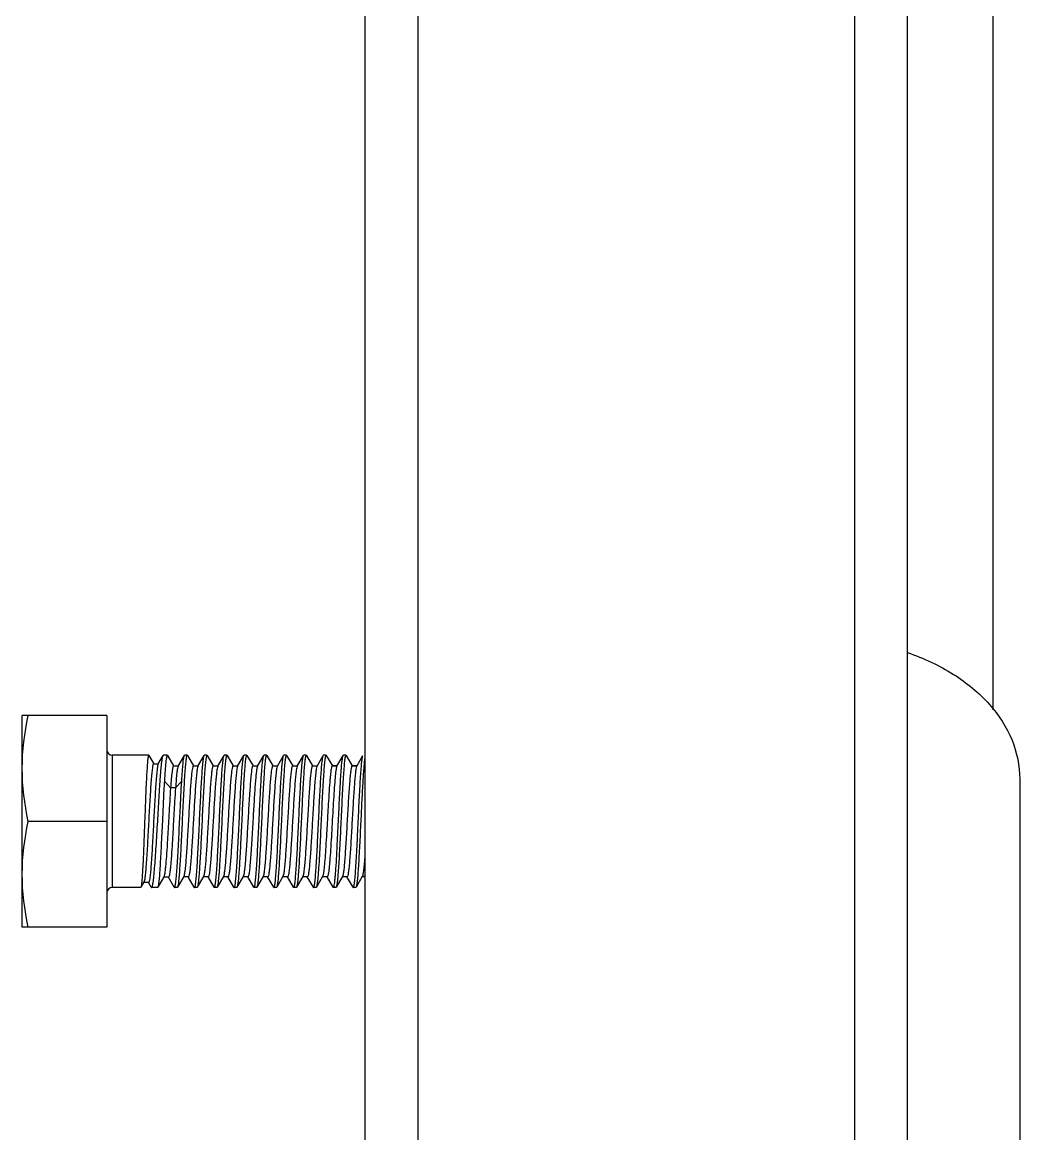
# Model space of a CAD drawing. Extents: x 27938 to 1507990, y 110129 to 923079.
# Drawn here: x 669424 to 670041, y 366413 to 367100 of the extents above; entities that cross this region are included whole.
import ezdxf

# ---------------------------------------------------------------- set-up
doc = ezdxf.new("R2010")
doc.units = 0
doc.header["$LTSCALE"] = 1000
doc.header["$MEASUREMENT"] = 0

msp = doc.modelspace()

# ---------------------------------------------------------------- linework, layer by layer
for p, q in [((670024.47, 366675.45), (670024.47, 368938.58)), ((669636.04, 368785.73), (669636.04, 366070.82)), ((669668.75, 368785.73), (669668.75, 366070.82)), ((669938.61, 368785.73), (669938.61, 366070.82)), ((669971.32, 368785.73), (669971.32, 366070.82)), ((669424.24, 366541.01), (669424.24, 366671.85)), ((669476.58, 366671.85), (669424.24, 366671.85)), ((669476.58, 366671.85), (669476.58, 366541.01)), ((669479.85, 366647.32), (669479.85, 366565.54)), ((669502.42, 366647.32), (669479.85, 366647.32)), ((669502.53, 366647.22), (669502.42, 366647.32)), ((669502.53, 366647.22), (669505.53, 366642.06)), ((669505.44, 366642.06), (669508.41, 366642.06)), ((669508.32, 366641.9), (669511.35, 366647.13)), ((669511.35, 366647.13), (669511.57, 366647.32)), ((669513.89, 366647.32), (669511.57, 366647.32)), ((669514.05, 366647.18), (669513.89, 366647.32)), ((669514.05, 366647.18), (669517.83, 366640.69)), ((669517.73, 366640.69), (669520.7, 366640.69)), ((669520.61, 366640.53), (669524.46, 366647.18)), ((669526.16, 366647.32), (669524.62, 366647.32)), ((669526.32, 366647.18), (669526.16, 366647.32)), ((669526.32, 366647.18), (669530.09, 366640.69)), ((669530, 366640.69), (669532.97, 366640.69)), ((669532.87, 366640.53), (669536.73, 366647.18)), ((669536.73, 366647.18), (669536.89, 366647.32)), ((669538.42, 366647.32), (669536.89, 366647.32)), ((669538.58, 366647.18), (669538.42, 366647.32)), ((669538.58, 366647.18), (669542.36, 366640.69)), ((669542.26, 366640.69), (669545.23, 366640.69)), ((669545.14, 366640.53), (669548.99, 366647.18)), ((669548.99, 366647.18), (669549.15, 366647.32)), ((669550.69, 366647.32), (669549.15, 366647.32)), ((669550.85, 366647.18), (669550.69, 366647.32)), ((669550.85, 366647.18), (669554.63, 366640.69)), ((669554.53, 366640.69), (669557.5, 366640.69)), ((669557.4, 366640.53), (669561.26, 366647.18)), ((669561.26, 366647.18), (669561.42, 366647.32)), ((669562.96, 366647.32), (669561.42, 366647.32)), ((669563.12, 366647.18), (669562.96, 366647.32)), ((669563.12, 366647.18), (669566.89, 366640.69)), ((669566.8, 366640.69), (669569.77, 366640.69)), ((669569.67, 366640.53), (669573.53, 366647.18)), ((669575.22, 366647.32), (669573.69, 366647.32)), ((669575.38, 366647.18), (669575.22, 366647.32)), ((669575.38, 366647.18), (669579.16, 366640.69)), ((669579.06, 366640.69), (669582.03, 366640.69)), ((669581.94, 366640.53), (669585.79, 366647.18)), ((669585.79, 366647.18), (669585.95, 366647.32)), ((669587.49, 366647.32), (669585.95, 366647.32)), ((669587.65, 366647.18), (669587.49, 366647.32)), ((669587.65, 366647.18), (669591.42, 366640.69)), ((669591.33, 366640.69), (669594.3, 366640.69)), ((669594.2, 366640.53), (669598.06, 366647.18)), ((669598.06, 366647.18), (669598.22, 366647.32)), ((669599.76, 366647.32), (669598.22, 366647.32)), ((669599.92, 366647.18), (669599.76, 366647.32)), ((669599.92, 366647.18), (669603.69, 366640.69)), ((669603.59, 366640.69), (669606.57, 366640.69)), ((669606.47, 366640.53), (669610.32, 366647.18)), ((669610.32, 366647.18), (669610.49, 366647.32)), ((669612.02, 366647.32), (669610.49, 366647.32)), ((669612.18, 366647.18), (669612.02, 366647.32)), ((669612.18, 366647.18), (669615.96, 366640.69)), ((669615.86, 366640.69), (669618.83, 366640.69)), ((669618.84, 366640.71), (669615.95, 366640.71)), ((669618.74, 366640.53), (669622.59, 366647.18)), ((669622.59, 366647.18), (669622.75, 366647.32)), ((669624.29, 366647.32), (669622.75, 366647.32)), ((669624.45, 366647.18), (669624.29, 366647.32)), ((669624.45, 366647.18), (669628.22, 366640.69)), ((669628.13, 366640.69), (669631.1, 366640.69)), ((669631.11, 366640.71), (669628.22, 366640.71)), ((669631, 366640.53), (669634.86, 366647.18)), ((669532.87, 366640.53), (669532.8, 366640.37)), ((669545.14, 366640.53), (669545.06, 366640.37)), ((669557.4, 366640.53), (669557.32, 366640.36)), ((669581.94, 366640.53), (669581.85, 366640.34)), ((669594.2, 366640.53), (669594.11, 366640.33)), ((669606.47, 366640.53), (669606.37, 366640.32)), ((669631, 366640.53), (669630.9, 366640.3)), ((669515.93, 366627.17), (669512.09, 366631.18)), ((669519, 366627.17), (669515.93, 366627.17)), ((669522.82, 366631.18), (669519, 366627.17)), ((670040.83, 366632.63), (670040.83, 365743.72)), ((669476.58, 366606.43), (669427.93, 366606.43)), ((669560, 366608.65), (669559.89, 366606.43)), ((669570.62, 366606.43), (669570.73, 366608.65)), ((669511.78, 366572.1), (669508.03, 366565.67)), ((669514.65, 366571.94), (669511.68, 366571.94)), ((669518.17, 366565.7), (669514.56, 366571.94)), ((669524.06, 366572.33), (669520.19, 366565.68)), ((669526.93, 366572.17), (669523.96, 366572.17)), ((669530.59, 366565.68), (669526.83, 366572.17)), ((669536.32, 366572.33), (669532.45, 366565.68)), ((669539.2, 366572.17), (669536.23, 366572.17)), ((669542.86, 366565.68), (669539.1, 366572.17)), ((669548.59, 366572.33), (669544.72, 366565.68)), ((669551.46, 366572.17), (669548.49, 366572.17)), ((669555.13, 366565.68), (669551.37, 366572.17)), ((669560.85, 366572.33), (669556.98, 366565.68)), ((669563.73, 366572.17), (669560.76, 366572.17)), ((669567.39, 366565.68), (669563.63, 366572.17)), ((669573.12, 366572.33), (669569.25, 366565.68)), ((669576, 366572.17), (669573.02, 366572.17)), ((669579.66, 366565.68), (669575.9, 366572.17)), ((669585.39, 366572.33), (669581.52, 366565.68)), ((669588.26, 366572.17), (669585.29, 366572.17)), ((669591.93, 366565.68), (669588.17, 366572.17)), ((669597.65, 366572.33), (669593.78, 366565.68)), ((669600.53, 366572.17), (669597.56, 366572.17)), ((669604.19, 366565.68), (669600.43, 366572.17)), ((669609.92, 366572.33), (669606.05, 366565.68)), ((669612.79, 366572.17), (669609.82, 366572.17)), ((669616.46, 366565.68), (669612.7, 366572.17)), ((669622.19, 366572.33), (669618.32, 366565.68)), ((669625.06, 366572.17), (669622.09, 366572.17)), ((669628.72, 366565.68), (669624.96, 366572.17)), ((669634.45, 366572.33), (669630.58, 366565.68)), ((669636.04, 366572.17), (669634.36, 366572.17)), ((669497.53, 366565.54), (669479.85, 366565.54)), ((669497.62, 366565.62), (669497.53, 366565.54)), ((669499.46, 366568.79), (669497.62, 366565.62)), ((669502.35, 366568.64), (669499.37, 366568.64)), ((669503.93, 366565.76), (669502.29, 366568.6)), ((669503.93, 366565.76), (669504.19, 366565.54)), ((669507.89, 366565.54), (669504.19, 366565.54)), ((669508.03, 366565.67), (669507.89, 366565.54)), ((669518.17, 366565.7), (669518.36, 366565.54)), ((669520.02, 366565.54), (669518.36, 366565.54)), ((669520.19, 366565.68), (669520.03, 366565.54)), ((669530.59, 366565.68), (669530.76, 366565.54)), ((669532.29, 366565.54), (669530.75, 366565.54)), ((669532.45, 366565.68), (669532.29, 366565.54)), ((669542.86, 366565.68), (669543.02, 366565.54)), ((669544.56, 366565.54), (669543.02, 366565.54)), ((669544.72, 366565.68), (669544.56, 366565.54)), ((669555.13, 366565.68), (669555.29, 366565.54)), ((669556.82, 366565.54), (669555.29, 366565.54)), ((669556.98, 366565.68), (669556.82, 366565.54)), ((669567.39, 366565.68), (669567.55, 366565.54)), ((669569.09, 366565.54), (669567.55, 366565.54)), ((669569.25, 366565.68), (669569.09, 366565.54)), ((669579.66, 366565.68), (669579.82, 366565.54)), ((669581.36, 366565.54), (669579.82, 366565.54)), ((669581.52, 366565.68), (669581.36, 366565.54)), ((669591.93, 366565.68), (669592.09, 366565.54)), ((669593.62, 366565.54), (669592.09, 366565.54)), ((669593.78, 366565.68), (669593.62, 366565.54)), ((669604.19, 366565.68), (669604.35, 366565.54)), ((669605.89, 366565.54), (669604.35, 366565.54)), ((669606.05, 366565.68), (669605.89, 366565.54)), ((669616.46, 366565.68), (669616.62, 366565.54)), ((669618.16, 366565.54), (669616.62, 366565.54)), ((669618.32, 366565.68), (669618.16, 366565.54)), ((669628.72, 366565.68), (669628.89, 366565.54)), ((669630.42, 366565.54), (669628.89, 366565.54)), ((669630.58, 366565.68), (669630.42, 366565.54)), ((669476.58, 366541.01), (669424.24, 366541.01))]:
    msp.add_line(p, q)
for centre, start, end in [((669479.85, 366650.59), 180, 270), ((669479.85, 366562.27), 90, 180)]:
    msp.add_arc(centre, 3.27, start, end)
for points, knots in [([(669971.4, 366710.77), (669981.35, 366707.38), (669999.82, 366698.86), (670022.47, 366680.4), (670037.3, 366657.83), (670040.83, 366640.79), (670040.83, 366632.63)], [0, 0, 0, 0, 0.283922, 0.54373, 0.779554, 1, 1, 1, 1]), ([(669505.44, 366642.06), (669505.35, 366642.06), (669505.17, 366641.79), (669505.02, 366641.29), (669504.83, 366640.42), (669504.56, 366638.67), (669504.24, 366635.71), (669503.88, 366631.36), (669503.51, 366626.05), (669503.14, 366620), (669502.77, 366613.43), (669502.28, 366604.32), (669501.81, 366595.33), (669501.31, 366586.8), (669500.95, 366581.26), (669500.59, 366576.59), (669500.27, 366572.93), (669499.89, 366570.47), (669499.68, 366569.16), (669499.46, 366568.79)], [0, 0, 0, 0, 0.003488, 0.010904, 0.022688, 0.038824, 0.083607, 0.143647, 0.216697, 0.300025, 0.390537, 0.484902, 0.671459, 0.756962, 0.833182, 0.897479, 0.947675, 0.982144, 1, 1, 1, 1]), ([(669502.42, 366647.32), (669502.33, 366647.32), (669502.19, 366646.97), (669502.06, 366646.44), (669501.9, 366645.43), (669501.68, 366643.41), (669501.41, 366639.99), (669501.11, 366634.98), (669500.8, 366628.86), (669500.5, 366621.88), (669500.2, 366614.31), (669500, 366609.09), (669499.9, 366606.43)], [0, 0, 0, 0, 0.006203, 0.021073, 0.045141, 0.078305, 0.170688, 0.294821, 0.44599, 0.618417, 0.805472, 1, 1, 1, 1]), ([(669508.32, 366641.9), (669508.09, 366641.5), (669507.86, 366640.13), (669507.47, 366637.55), (669507.14, 366633.74), (669506.76, 366628.91), (669506.4, 366623.22), (669505.89, 366614.56), (669505.42, 366605.51), (669504.93, 366596.42), (669504.57, 366589.94), (669504.2, 366584.03), (669503.85, 366578.89), (669503.49, 366574.68), (669503.16, 366571.61), (669502.84, 366569.71), (669502.61, 366568.89), (669502.43, 366568.64), (669502.35, 366568.64)], [0, 0, 0, 0, 0.018844, 0.055045, 0.107437, 0.174076, 0.252464, 0.339678, 0.527511, 0.621285, 0.710453, 0.791854, 0.862644, 0.920393, 0.963178, 0.989688, 0.996707, 1, 1, 1, 1]), ([(669507.96, 366606.43), (669508.24, 366611.35), (669508.65, 366618.51), (669509.22, 366627.68), (669509.64, 366633.63), (669510.05, 366638.65), (669510.43, 366642.6), (669510.85, 366645.28), (669511.11, 366646.71), (669511.35, 366647.13)], [0, 0, 0, 0, 0.361155, 0.526427, 0.673911, 0.798642, 0.896457, 0.964179, 1, 1, 1, 1]), ([(669513.89, 366647.32), (669513.77, 366647.32), (669513.57, 366646.84), (669513.4, 366646.11), (669513.18, 366644.73), (669512.97, 366642.91), (669512.75, 366640.58), (669512.43, 366636.63), (669512.23, 366633.44), (669512.09, 366631.18)], [0, 0, 0, 0, 0.021546, 0.072917, 0.155846, 0.269667, 0.412995, 0.584026, 1, 1, 1, 1]), ([(669517.73, 366640.69), (669517.62, 366640.69), (669517.41, 366640.32), (669517.25, 366639.68), (669517.02, 366638.53), (669516.7, 366636.23), (669516.32, 366632.38), (669516.07, 366629.07), (669515.93, 366627.17)], [0, 0, 0, 0, 0.023235, 0.075178, 0.15823, 0.271917, 0.585415, 1, 1, 1, 1]), ([(669522.82, 366631.18), (669522.95, 366633.26), (669523.18, 366636.96), (669523.58, 366641.76), (669523.9, 366644.84), (669524.21, 366646.46), (669524.36, 366647), (669524.46, 366647.18)], [0, 0, 0, 0, 0.387446, 0.690986, 0.897716, 0.962073, 1, 1, 1, 1]), ([(669526.16, 366647.32), (669526.07, 366647.32), (669525.89, 366646.99), (669525.74, 366646.43), (669525.55, 366645.43), (669525.28, 366643.41), (669524.95, 366639.99), (669524.59, 366634.97), (669524.22, 366628.85), (669523.84, 366621.88), (669523.47, 366614.31), (669523.22, 366609.09), (669523.09, 366606.43)], [0, 0, 0, 0, 0.006697, 0.021779, 0.045964, 0.079194, 0.171609, 0.295674, 0.446694, 0.618911, 0.805729, 1, 1, 1, 1]), ([(669530, 366640.69), (669529.92, 366640.69), (669529.74, 366640.46), (669529.5, 366639.67), (669529.17, 366637.86), (669528.83, 366634.93), (669528.47, 366630.95), (669528.12, 366626.09), (669527.75, 366620.53), (669527.39, 366614.45), (669526.9, 366605.98), (669526.43, 366597.58), (669525.93, 366589.56), (669525.57, 366584.31), (669525.21, 366579.87), (669524.87, 366576.36), (669524.5, 366573.98), (669524.27, 366572.71), (669524.06, 366572.33)], [0, 0, 0, 0, 0.003515, 0.010772, 0.037949, 0.081609, 0.140308, 0.211978, 0.294061, 0.383612, 0.477415, 0.664253, 0.750571, 0.827952, 0.893624, 0.945254, 0.981055, 1, 1, 1, 1]), ([(669524.46, 366647.18), (669524.48, 366647.22), (669524.52, 366647.28), (669524.59, 366647.32), (669524.62, 366647.32)], [0, 0, 0, 0, 0.600476, 1, 1, 1, 1]), ([(669533.82, 366606.43), (669534.06, 366611.39), (669534.4, 366618.61), (669534.89, 366627.84), (669535.24, 366633.81), (669535.6, 366638.83), (669535.92, 366642.76), (669536.3, 366645.39), (669536.5, 366646.78), (669536.73, 366647.18)], [0, 0, 0, 0, 0.363963, 0.530225, 0.678242, 0.802937, 0.90006, 0.966368, 1, 1, 1, 1]), ([(669538.42, 366647.32), (669538.33, 366647.32), (669538.15, 366646.99), (669538.01, 366646.43), (669537.82, 366645.43), (669537.55, 366643.41), (669537.22, 366639.99), (669536.85, 366634.98), (669536.48, 366628.86), (669536.11, 366621.88), (669535.73, 366614.31), (669535.48, 366609.09), (669535.36, 366606.43)], [0, 0, 0, 0, 0.006689, 0.021764, 0.045941, 0.079165, 0.171569, 0.295632, 0.446659, 0.618889, 0.805716, 1, 1, 1, 1]), ([(669542.26, 366640.69), (669542.18, 366640.69), (669542, 366640.46), (669541.76, 366639.67), (669541.44, 366637.86), (669541.1, 366634.93), (669540.74, 366630.95), (669540.38, 366626.09), (669540.02, 366620.53), (669539.66, 366614.45), (669539.17, 366605.98), (669538.7, 366597.58), (669538.2, 366589.56), (669537.84, 366584.31), (669537.47, 366579.87), (669537.14, 366576.36), (669536.77, 366573.98), (669536.54, 366572.71), (669536.32, 366572.33)], [0, 0, 0, 0, 0.003515, 0.010772, 0.037949, 0.081609, 0.140308, 0.211978, 0.294061, 0.383612, 0.477415, 0.664253, 0.750571, 0.827952, 0.893624, 0.945254, 0.981055, 1, 1, 1, 1]), ([(669546.09, 366606.43), (669546.32, 366611.39), (669546.67, 366618.61), (669547.16, 366627.84), (669547.51, 366633.81), (669547.87, 366638.83), (669548.19, 366642.76), (669548.56, 366645.39), (669548.76, 366646.78), (669548.99, 366647.18)], [0, 0, 0, 0, 0.363959, 0.530225, 0.678245, 0.80294, 0.900061, 0.966367, 1, 1, 1, 1]), ([(669550.69, 366647.32), (669550.6, 366647.32), (669550.42, 366646.99), (669550.28, 366646.43), (669550.08, 366645.43), (669549.81, 366643.41), (669549.49, 366639.99), (669549.12, 366634.98), (669548.75, 366628.86), (669548.38, 366621.88), (669548, 366614.31), (669547.75, 366609.09), (669547.62, 366606.43)], [0, 0, 0, 0, 0.00668, 0.021743, 0.045911, 0.079128, 0.171521, 0.29558, 0.446613, 0.618858, 0.805701, 1, 1, 1, 1]), ([(669554.53, 366640.69), (669554.45, 366640.69), (669554.27, 366640.46), (669554.03, 366639.67), (669553.7, 366637.86), (669553.37, 366634.93), (669553.01, 366630.95), (669552.65, 366626.09), (669552.29, 366620.53), (669551.92, 366614.45), (669551.44, 366605.98), (669550.96, 366597.58), (669550.46, 366589.56), (669550.1, 366584.31), (669549.74, 366579.87), (669549.41, 366576.36), (669549.03, 366573.98), (669548.81, 366572.71), (669548.59, 366572.33)], [0, 0, 0, 0, 0.003515, 0.010772, 0.037949, 0.081609, 0.140308, 0.211978, 0.294061, 0.383612, 0.477416, 0.664253, 0.750571, 0.827952, 0.893624, 0.945254, 0.981055, 1, 1, 1, 1]), ([(669558.35, 366606.43), (669558.59, 366611.39), (669558.93, 366618.61), (669559.42, 366627.84), (669559.77, 366633.81), (669560.13, 366638.83), (669560.45, 366642.76), (669560.83, 366645.39), (669561.03, 366646.78), (669561.26, 366647.18)], [0, 0, 0, 0, 0.363957, 0.530226, 0.678247, 0.80294, 0.900059, 0.966367, 1, 1, 1, 1]), ([(669562.96, 366647.32), (669562.87, 366647.32), (669562.69, 366647.02), (669562.56, 366646.49), (669562.37, 366645.56), (669562.11, 366643.67), (669561.79, 366640.48), (669561.44, 366635.77), (669561.08, 366630.01), (669560.72, 366623.4), (669560.36, 366616.19), (669560.12, 366611.21), (669560, 366608.65)], [0, 0, 0, 0, 0.006689, 0.021571, 0.045424, 0.078208, 0.169526, 0.292465, 0.442701, 0.6149, 0.802905, 1, 1, 1, 1]), ([(669566.8, 366640.69), (669566.72, 366640.69), (669566.54, 366640.46), (669566.3, 366639.67), (669565.97, 366637.88), (669565.64, 366634.97), (669565.28, 366631.01), (669564.92, 366626.19), (669564.42, 366618.52), (669564.07, 366612.47), (669563.84, 366608.29)], [0, 0, 0, 0, 0.007368, 0.022553, 0.07941, 0.170757, 0.293599, 0.443643, 0.615565, 1, 1, 1, 1]), ([(669570.73, 366608.65), (669570.95, 366613.38), (669571.28, 366620.25), (669571.76, 366629.01), (669572.09, 366634.63), (669572.44, 366639.35), (669572.75, 366643.03), (669573.11, 366645.5), (669573.31, 366646.8), (669573.53, 366647.18)], [0, 0, 0, 0, 0.367266, 0.533405, 0.680662, 0.804347, 0.900563, 0.966339, 1, 1, 1, 1]), ([(669575.22, 366647.32), (669575.13, 366647.32), (669574.95, 366646.99), (669574.81, 366646.43), (669574.61, 366645.43), (669574.35, 366643.41), (669574.02, 366639.99), (669573.65, 366634.98), (669573.28, 366628.86), (669572.91, 366621.88), (669572.53, 366614.31), (669572.28, 366609.09), (669572.16, 366606.43)], [0, 0, 0, 0, 0.006689, 0.021763, 0.04594, 0.079164, 0.171568, 0.295631, 0.446657, 0.618886, 0.805714, 1, 1, 1, 1]), ([(669579.06, 366640.69), (669578.98, 366640.69), (669578.8, 366640.46), (669578.56, 366639.67), (669578.23, 366637.86), (669577.9, 366634.93), (669577.54, 366630.95), (669577.18, 366626.09), (669576.82, 366620.53), (669576.45, 366614.45), (669575.97, 366605.98), (669575.5, 366597.58), (669575, 366589.56), (669574.64, 366584.31), (669574.27, 366579.87), (669573.94, 366576.36), (669573.57, 366573.98), (669573.34, 366572.71), (669573.12, 366572.33)], [0, 0, 0, 0, 0.003516, 0.010772, 0.037949, 0.081609, 0.140308, 0.211978, 0.294061, 0.383612, 0.477416, 0.664254, 0.750571, 0.827952, 0.893624, 0.945254, 0.981055, 1, 1, 1, 1]), ([(669573.53, 366647.18), (669573.55, 366647.22), (669573.59, 366647.28), (669573.66, 366647.32), (669573.69, 366647.32)], [0, 0, 0, 0, 0.600612, 1, 1, 1, 1]), ([(669582.89, 366606.43), (669583.12, 366611.39), (669583.47, 366618.61), (669583.96, 366627.84), (669584.31, 366633.81), (669584.67, 366638.83), (669584.98, 366642.76), (669585.36, 366645.39), (669585.56, 366646.78), (669585.79, 366647.18)], [0, 0, 0, 0, 0.363961, 0.530225, 0.678245, 0.802939, 0.90006, 0.966367, 1, 1, 1, 1]), ([(669587.49, 366647.32), (669587.4, 366647.32), (669587.22, 366646.99), (669587.08, 366646.43), (669586.88, 366645.43), (669586.61, 366643.41), (669586.29, 366639.99), (669585.92, 366634.98), (669585.55, 366628.86), (669585.17, 366621.88), (669584.8, 366614.31), (669584.55, 366609.09), (669584.42, 366606.43)], [0, 0, 0, 0, 0.006676, 0.021733, 0.045899, 0.079113, 0.171508, 0.295569, 0.446596, 0.61884, 0.805693, 1, 1, 1, 1]), ([(669591.33, 366640.69), (669591.25, 366640.69), (669591.07, 366640.46), (669590.83, 366639.67), (669590.5, 366637.86), (669590.17, 366634.93), (669589.81, 366630.95), (669589.45, 366626.09), (669589.08, 366620.53), (669588.72, 366614.45), (669588.23, 366605.98), (669587.76, 366597.58), (669587.26, 366589.56), (669586.9, 366584.31), (669586.54, 366579.87), (669586.2, 366576.36), (669585.83, 366573.98), (669585.61, 366572.71), (669585.39, 366572.33)], [0, 0, 0, 0, 0.003516, 0.010771, 0.037949, 0.081609, 0.140308, 0.211978, 0.294061, 0.383613, 0.477416, 0.664254, 0.750571, 0.827952, 0.893624, 0.945254, 0.981055, 1, 1, 1, 1]), ([(669595.15, 366606.43), (669595.39, 366611.39), (669595.73, 366618.61), (669596.22, 366627.84), (669596.57, 366633.81), (669596.93, 366638.83), (669597.25, 366642.76), (669597.63, 366645.39), (669597.83, 366646.78), (669598.06, 366647.18)], [0, 0, 0, 0, 0.363962, 0.530226, 0.678239, 0.802933, 0.900057, 0.966368, 1, 1, 1, 1]), ([(669599.76, 366647.32), (669599.66, 366647.32), (669599.48, 366646.99), (669599.34, 366646.43), (669599.15, 366645.43), (669598.88, 366643.41), (669598.55, 366639.99), (669598.19, 366634.97), (669597.81, 366628.85), (669597.44, 366621.88), (669597.07, 366614.31), (669596.82, 366609.09), (669596.69, 366606.43)], [0, 0, 0, 0, 0.006697, 0.021779, 0.045964, 0.079195, 0.171609, 0.295674, 0.446694, 0.618911, 0.805729, 1, 1, 1, 1]), ([(669603.59, 366640.69), (669603.51, 366640.69), (669603.34, 366640.46), (669603.09, 366639.67), (669602.77, 366637.86), (669602.43, 366634.93), (669602.07, 366630.95), (669601.71, 366626.09), (669601.35, 366620.53), (669600.99, 366614.45), (669600.5, 366605.98), (669600.03, 366597.58), (669599.53, 366589.56), (669599.17, 366584.31), (669598.8, 366579.87), (669598.47, 366576.36), (669598.1, 366573.98), (669597.87, 366572.71), (669597.65, 366572.33)], [0, 0, 0, 0, 0.003516, 0.010771, 0.037949, 0.081609, 0.140308, 0.211978, 0.294061, 0.383613, 0.477416, 0.664254, 0.750571, 0.827952, 0.893624, 0.945254, 0.981055, 1, 1, 1, 1]), ([(669607.42, 366606.43), (669607.66, 366611.39), (669608, 366618.61), (669608.49, 366627.84), (669608.84, 366633.81), (669609.2, 366638.83), (669609.52, 366642.76), (669609.9, 366645.39), (669610.09, 366646.78), (669610.32, 366647.18)], [0, 0, 0, 0, 0.363963, 0.530225, 0.678242, 0.802937, 0.90006, 0.966368, 1, 1, 1, 1]), ([(669612.02, 366647.32), (669611.93, 366647.32), (669611.75, 366646.99), (669611.61, 366646.43), (669611.41, 366645.43), (669611.14, 366643.41), (669610.82, 366639.99), (669610.45, 366634.98), (669610.08, 366628.86), (669609.71, 366621.88), (669609.33, 366614.31), (669609.08, 366609.09), (669608.96, 366606.43)], [0, 0, 0, 0, 0.006686, 0.021758, 0.045933, 0.079154, 0.171555, 0.295617, 0.446646, 0.618881, 0.805711, 1, 1, 1, 1]), ([(669615.86, 366640.69), (669615.73, 366640.69), (669615.5, 366640.18), (669615.3, 366639.36), (669615.04, 366637.85), (669614.8, 366635.87), (669614.55, 366633.34), (669614.19, 366629.1), (669613.76, 366622.91), (669613.27, 366614.73), (669612.77, 366605.98), (669612.27, 366597.26), (669611.92, 366591.53), (669611.74, 366588.77)], [0, 0, 0, 0, 0.007549, 0.025288, 0.053782, 0.092698, 0.14142, 0.199125, 0.337396, 0.498012, 0.669894, 0.841157, 1, 1, 1, 1]), ([(669619.69, 366606.43), (669619.92, 366611.39), (669620.26, 366618.61), (669620.76, 366627.84), (669621.11, 366633.81), (669621.47, 366638.83), (669621.78, 366642.76), (669622.16, 366645.39), (669622.36, 366646.78), (669622.59, 366647.18)], [0, 0, 0, 0, 0.363958, 0.530225, 0.678245, 0.80294, 0.90006, 0.966367, 1, 1, 1, 1]), ([(669624.29, 366647.32), (669624.2, 366647.32), (669624.02, 366646.99), (669623.87, 366646.43), (669623.68, 366645.43), (669623.41, 366643.41), (669623.08, 366639.99), (669622.72, 366634.98), (669622.35, 366628.86), (669621.97, 366621.88), (669621.6, 366614.31), (669621.35, 366609.09), (669621.22, 366606.43)], [0, 0, 0, 0, 0.006677, 0.021736, 0.045902, 0.079117, 0.171507, 0.295565, 0.446598, 0.618848, 0.805696, 1, 1, 1, 1]), ([(669628.13, 366640.69), (669628.05, 366640.69), (669627.87, 366640.46), (669627.63, 366639.67), (669627.3, 366637.86), (669626.97, 366634.93), (669626.61, 366630.95), (669626.25, 366626.09), (669625.88, 366620.53), (669625.52, 366614.45), (669625.03, 366605.98), (669624.56, 366597.58), (669624.06, 366589.56), (669623.7, 366584.31), (669623.34, 366579.87), (669623, 366576.36), (669622.63, 366573.98), (669622.4, 366572.71), (669622.19, 366572.33)], [0, 0, 0, 0, 0.003516, 0.010771, 0.037949, 0.081609, 0.140308, 0.211978, 0.294061, 0.383613, 0.477416, 0.664254, 0.750571, 0.827952, 0.893624, 0.945254, 0.981055, 1, 1, 1, 1]), ([(669631.95, 366606.43), (669632.19, 366611.39), (669632.53, 366618.61), (669633.02, 366627.84), (669633.37, 366633.81), (669633.73, 366638.83), (669634.05, 366642.76), (669634.43, 366645.39), (669634.63, 366646.78), (669634.86, 366647.18)], [0, 0, 0, 0, 0.363957, 0.530228, 0.678248, 0.80294, 0.900058, 0.966367, 1, 1, 1, 1]), ([(669636.04, 366645.91), (669635.71, 366644.1), (669635.29, 366639.21), (669634.68, 366630.43), (669634.1, 366619.1), (669633.7, 366610.81), (669633.49, 366606.43)], [0, 0, 0, 0, 0.140058, 0.370691, 0.667791, 1, 1, 1, 1]), ([(669520.61, 366640.53), (669520.36, 366640.11), (669520.13, 366638.66), (669519.72, 366635.94), (669519.36, 366631.94), (669519.12, 366628.88), (669519, 366627.17)], [0, 0, 0, 0, 0.108395, 0.316903, 0.618184, 1, 1, 1, 1]), ([(669532.8, 366640.37), (669532.6, 366639.91), (669532.36, 366638.53), (669532, 366635.95), (669531.66, 366632.32), (669531.15, 366625.82), (669530.56, 366616.31), (669529.99, 366606.2), (669529.51, 366597.85), (669529.15, 366591.88), (669528.79, 366586.43), (669528.43, 366581.68), (669528.08, 366577.79), (669527.75, 366574.93), (669527.43, 366573.17), (669527.19, 366572.4), (669527.01, 366572.17), (669526.93, 366572.17)], [0, 0, 0, 0, 0.022098, 0.060554, 0.114206, 0.18123, 0.34569, 0.53115, 0.623722, 0.711849, 0.792446, 0.862698, 0.92016, 0.962863, 0.989437, 0.99654, 1, 1, 1, 1]), ([(669545.06, 366640.37), (669544.87, 366639.9), (669544.62, 366638.51), (669544.26, 366635.93), (669543.92, 366632.29), (669543.41, 366625.79), (669542.82, 366616.27), (669542.25, 366606.17), (669541.77, 366597.82), (669541.41, 366591.86), (669541.05, 366586.41), (669540.7, 366581.67), (669540.34, 366577.78), (669540.01, 366574.93), (669539.69, 366573.17), (669539.45, 366572.4), (669539.28, 366572.17), (669539.2, 366572.17)], [0, 0, 0, 0, 0.022237, 0.060809, 0.11455, 0.181633, 0.346125, 0.531524, 0.624042, 0.712107, 0.792639, 0.862829, 0.920237, 0.962898, 0.989446, 0.996542, 1, 1, 1, 1]), ([(669557.32, 366640.36), (669557.13, 366639.88), (669556.88, 366638.49), (669556.53, 366635.9), (669556.19, 366632.26), (669555.68, 366625.76), (669555.09, 366616.24), (669554.51, 366606.14), (669554.04, 366597.8), (669553.68, 366591.84), (669553.32, 366586.4), (669552.96, 366581.66), (669552.61, 366577.78), (669552.28, 366574.93), (669551.96, 366573.17), (669551.72, 366572.4), (669551.54, 366572.17), (669551.46, 366572.17)], [0, 0, 0, 0, 0.022376, 0.061065, 0.114893, 0.182035, 0.346559, 0.531898, 0.624361, 0.712364, 0.792832, 0.86296, 0.920314, 0.962934, 0.989455, 0.996544, 1, 1, 1, 1]), ([(669569.67, 366640.53), (669569.47, 366640.19), (669569.25, 366639.06), (669568.91, 366636.93), (669568.6, 366633.83), (669568.26, 366629.88), (669567.92, 366625.19), (669567.45, 366617.91), (669567.13, 366612.21), (669566.9, 366608.29)], [0, 0, 0, 0, 0.036414, 0.10397, 0.201071, 0.324823, 0.471425, 0.636308, 1, 1, 1, 1]), ([(669581.85, 366640.34), (669581.66, 366639.86), (669581.41, 366638.46), (669581.05, 366635.85), (669580.71, 366632.2), (669580.2, 366625.69), (669579.61, 366616.17), (669579.04, 366606.08), (669578.56, 366597.74), (669578.21, 366591.8), (669577.85, 366586.37), (669577.5, 366581.64), (669577.14, 366577.76), (669576.81, 366574.92), (669576.49, 366573.17), (669576.25, 366572.4), (669576.07, 366572.17), (669576, 366572.17)], [0, 0, 0, 0, 0.022654, 0.061574, 0.115578, 0.182837, 0.347426, 0.532643, 0.624999, 0.712877, 0.793216, 0.863221, 0.920468, 0.963004, 0.989473, 0.996549, 1, 1, 1, 1]), ([(669594.11, 366640.33), (669593.92, 366639.85), (669593.67, 366638.44), (669593.32, 366635.82), (669592.98, 366632.17), (669592.47, 366625.65), (669591.88, 366616.14), (669591.31, 366606.05), (669590.83, 366597.72), (669590.47, 366591.78), (669590.11, 366586.35), (669589.76, 366581.63), (669589.41, 366577.76), (669589.08, 366574.92), (669588.76, 366573.16), (669588.52, 366572.4), (669588.34, 366572.17), (669588.26, 366572.17)], [0, 0, 0, 0, 0.022792, 0.061828, 0.11592, 0.183237, 0.347858, 0.533014, 0.625317, 0.713133, 0.793408, 0.863351, 0.920544, 0.963039, 0.989482, 0.996551, 1, 1, 1, 1]), ([(669606.37, 366640.32), (669606.18, 366639.83), (669605.93, 366638.42), (669605.58, 366635.8), (669605.24, 366632.14), (669604.73, 366625.62), (669604.14, 366616.11), (669603.57, 366606.02), (669603.09, 366597.69), (669602.74, 366591.76), (669602.38, 366586.34), (669602.03, 366581.62), (669601.67, 366577.75), (669601.34, 366574.91), (669601.02, 366573.16), (669600.78, 366572.4), (669600.61, 366572.17), (669600.53, 366572.17)], [0, 0, 0, 0, 0.022931, 0.062083, 0.116262, 0.183637, 0.34829, 0.533386, 0.625634, 0.713389, 0.793599, 0.863481, 0.920621, 0.963074, 0.989491, 0.996553, 1, 1, 1, 1]), ([(669618.74, 366640.53), (669618.61, 366640.32), (669618.44, 366639.67), (669618.07, 366637.73), (669617.68, 366634.08), (669617.21, 366628.48), (669616.74, 366621.49), (669616.27, 366613.55), (669615.64, 366602.53), (669615.17, 366594.22), (669614.8, 366588.77)], [0, 0, 0, 0, 0.014139, 0.038106, 0.114569, 0.22512, 0.362916, 0.519336, 0.684562, 1, 1, 1, 1]), ([(669630.9, 366640.3), (669630.71, 366639.81), (669630.46, 366638.39), (669630.11, 366635.75), (669629.77, 366632.08), (669629.26, 366625.55), (669628.67, 366616.04), (669628.1, 366605.96), (669627.62, 366597.64), (669627.27, 366591.72), (669626.91, 366586.31), (669626.56, 366581.6), (669626.2, 366577.74), (669625.87, 366574.91), (669625.55, 366573.16), (669625.32, 366572.4), (669625.14, 366572.17), (669625.06, 366572.17)], [0, 0, 0, 0, 0.023208, 0.06259, 0.116944, 0.184435, 0.349152, 0.534126, 0.626268, 0.713899, 0.79398, 0.86374, 0.920773, 0.963144, 0.989509, 0.996558, 1, 1, 1, 1]), ([(669512.09, 366631.18), (669511.98, 366629.32), (669511.52, 366621.07), (669511.14, 366612.82), (669510.84, 366606.43)], [0, 0, 0, 0, 0.22604, 1, 1, 1, 1]), ([(669515.93, 366627.17), (669515.53, 366621.6), (669515.04, 366612.97), (669514.38, 366601.43), (669513.88, 366592.88), (669513.38, 366585.27), (669512.95, 366579.78), (669512.58, 366576.25), (669512.34, 366574.35), (669512.09, 366573.03), (669511.91, 366572.33), (669511.78, 366572.1)], [0, 0, 0, 0, 0.303539, 0.468638, 0.62733, 0.768529, 0.882427, 0.926602, 0.961222, 0.985757, 1, 1, 1, 1]), ([(669519, 366627.17), (669518.8, 366624.4), (669518.43, 366618.54), (669517.9, 366609.51), (669517.38, 366600.23), (669516.86, 366591.43), (669516.41, 366584.69), (669516.03, 366580.05), (669515.76, 366577.27), (669515.51, 366575.08), (669515.24, 366573.41), (669515.03, 366572.52), (669514.79, 366571.94), (669514.65, 366571.94)], [0, 0, 0, 0, 0.15003, 0.317321, 0.489066, 0.652114, 0.794019, 0.853588, 0.904016, 0.944371, 0.97394, 0.992316, 1, 1, 1, 1]), ([(669521.54, 366606.43), (669521.65, 366608.64), (669522.05, 366616.89), (669522.46, 366625.14), (669522.82, 366631.18)], [0, 0, 0, 0, 0.2673, 1, 1, 1, 1]), ([(669499.9, 366606.43), (669499.7, 366601.41), (669499.43, 366594.1), (669499.04, 366584.76), (669498.77, 366578.75), (669498.48, 366573.73), (669498.26, 366569.83), (669497.93, 366567.3), (669497.83, 366565.97), (669497.62, 366565.62)], [0, 0, 0, 0, 0.36864, 0.53657, 0.68548, 0.810114, 0.906077, 0.97003, 1, 1, 1, 1]), ([(669504.19, 366565.54), (669504.29, 366565.54), (669504.52, 366565.85), (669504.84, 366566.85), (669505.26, 366569.15), (669505.68, 366572.86), (669506.14, 366577.89), (669506.59, 366584), (669507.05, 366590.98), (669507.5, 366598.56), (669507.8, 366603.77), (669507.96, 366606.43)], [0, 0, 0, 0, 0.007547, 0.022985, 0.080637, 0.173055, 0.296975, 0.447746, 0.61965, 0.806111, 1, 1, 1, 1]), ([(669510.84, 366606.43), (669510.6, 366601.46), (669510.27, 366594.22), (669509.79, 366584.96), (669509.45, 366578.98), (669509.1, 366573.95), (669508.8, 366570.03), (669508.44, 366567.43), (669508.26, 366566.05), (669508.03, 366565.67)], [0, 0, 0, 0, 0.365079, 0.53175, 0.679987, 0.804667, 0.901508, 0.967249, 1, 1, 1, 1]), ([(669518.36, 366565.54), (669518.45, 366565.54), (669518.64, 366565.87), (669518.79, 366566.43), (669519, 366567.43), (669519.28, 366569.45), (669519.62, 366572.87), (669520, 366577.88), (669520.39, 366584), (669520.78, 366590.98), (669521.16, 366598.56), (669521.41, 366603.77), (669521.54, 366606.43)], [0, 0, 0, 0, 0.006868, 0.022, 0.046199, 0.079427, 0.17181, 0.295831, 0.44681, 0.618994, 0.805771, 1, 1, 1, 1]), ([(669523.09, 366606.43), (669522.85, 366601.47), (669522.51, 366594.25), (669522.02, 366585.02), (669521.67, 366579.05), (669521.31, 366574.02), (669520.99, 366570.09), (669520.61, 366567.47), (669520.42, 366566.08), (669520.19, 366565.68)], [0, 0, 0, 0, 0.364025, 0.530311, 0.678341, 0.803035, 0.90014, 0.966414, 1, 1, 1, 1]), ([(669530.76, 366565.54), (669530.85, 366565.54), (669531.03, 366565.87), (669531.17, 366566.43), (669531.36, 366567.43), (669531.63, 366569.45), (669531.96, 366572.87), (669532.32, 366577.89), (669532.7, 366584.01), (669533.07, 366590.98), (669533.45, 366598.56), (669533.69, 366603.77), (669533.82, 366606.43)], [0, 0, 0, 0, 0.006693, 0.021771, 0.045952, 0.079179, 0.171588, 0.295652, 0.446676, 0.6189, 0.805722, 1, 1, 1, 1]), ([(669535.36, 366606.43), (669535.12, 366601.47), (669534.78, 366594.25), (669534.29, 366585.02), (669533.94, 366579.05), (669533.58, 366574.02), (669533.26, 366570.09), (669532.88, 366567.47), (669532.68, 366566.08), (669532.45, 366565.68)], [0, 0, 0, 0, 0.364027, 0.530312, 0.678339, 0.803032, 0.900139, 0.966415, 1, 1, 1, 1]), ([(669543.02, 366565.54), (669543.11, 366565.54), (669543.29, 366565.88), (669543.44, 366566.43), (669543.63, 366567.44), (669543.9, 366569.45), (669544.23, 366572.87), (669544.59, 366577.89), (669544.96, 366584.01), (669545.34, 366590.99), (669545.71, 366598.56), (669545.96, 366603.77), (669546.09, 366606.43)], [0, 0, 0, 0, 0.006696, 0.021778, 0.045963, 0.079194, 0.171608, 0.295673, 0.446692, 0.618909, 0.805729, 1, 1, 1, 1]), ([(669547.62, 366606.43), (669547.39, 366601.47), (669547.04, 366594.25), (669546.55, 366585.02), (669546.2, 366579.05), (669545.84, 366574.02), (669545.53, 366570.09), (669545.15, 366567.47), (669544.95, 366566.08), (669544.72, 366565.68)], [0, 0, 0, 0, 0.364034, 0.530325, 0.678352, 0.803041, 0.900142, 0.966414, 1, 1, 1, 1]), ([(669555.29, 366565.54), (669555.38, 366565.54), (669555.56, 366565.87), (669555.7, 366566.43), (669555.9, 366567.43), (669556.16, 366569.45), (669556.49, 366572.87), (669556.86, 366577.89), (669557.23, 366584), (669557.6, 366590.98), (669557.98, 366598.56), (669558.23, 366603.77), (669558.35, 366606.43)], [0, 0, 0, 0, 0.006683, 0.021751, 0.045922, 0.07914, 0.171535, 0.295594, 0.446618, 0.618857, 0.805703, 1, 1, 1, 1]), ([(669559.89, 366606.43), (669559.65, 366601.47), (669559.31, 366594.25), (669558.82, 366585.02), (669558.47, 366579.05), (669558.11, 366574.03), (669557.79, 366570.09), (669557.41, 366567.47), (669557.21, 366566.08), (669556.98, 366565.68)], [0, 0, 0, 0, 0.364016, 0.530299, 0.678328, 0.803022, 0.900132, 0.966412, 1, 1, 1, 1]), ([(669563.84, 366608.29), (669563.59, 366604), (669563.24, 366597.72), (669562.74, 366589.66), (669562.38, 366584.38), (669562.01, 366579.91), (669561.67, 366576.39), (669561.3, 366573.99), (669561.07, 366572.71), (669560.85, 366572.33)], [0, 0, 0, 0, 0.357179, 0.522363, 0.670515, 0.796289, 0.895183, 0.963748, 1, 1, 1, 1]), ([(669566.9, 366608.29), (669566.77, 366605.98), (669566.51, 366601.42), (669566.12, 366594.78), (669565.74, 366588.62), (669565.35, 366583.19), (669564.97, 366578.72), (669564.64, 366575.67), (669564.36, 366573.86), (669564.16, 366572.96), (669564.01, 366572.45), (669563.82, 366572.17), (669563.73, 366572.17)], [0, 0, 0, 0, 0.191103, 0.376469, 0.548513, 0.700189, 0.825314, 0.918839, 0.952565, 0.977198, 0.992701, 1, 1, 1, 1]), ([(669567.55, 366565.54), (669567.64, 366565.54), (669567.83, 366565.87), (669567.97, 366566.43), (669568.16, 366567.43), (669568.43, 366569.45), (669568.76, 366572.87), (669569.12, 366577.88), (669569.49, 366584), (669569.87, 366590.98), (669570.24, 366598.56), (669570.49, 366603.77), (669570.62, 366606.43)], [0, 0, 0, 0, 0.006671, 0.021725, 0.045886, 0.079098, 0.171491, 0.295553, 0.446588, 0.618835, 0.805687, 1, 1, 1, 1]), ([(669572.16, 366606.43), (669571.92, 366601.47), (669571.58, 366594.25), (669571.09, 366585.02), (669570.74, 366579.05), (669570.38, 366574.02), (669570.06, 366570.09), (669569.68, 366567.47), (669569.48, 366566.08), (669569.25, 366565.68)], [0, 0, 0, 0, 0.364022, 0.530315, 0.678347, 0.803036, 0.900137, 0.966413, 1, 1, 1, 1]), ([(669579.82, 366565.54), (669579.91, 366565.54), (669580.09, 366565.87), (669580.23, 366566.43), (669580.43, 366567.43), (669580.7, 366569.45), (669581.02, 366572.87), (669581.39, 366577.88), (669581.76, 366584), (669582.14, 366590.98), (669582.51, 366598.56), (669582.76, 366603.77), (669582.89, 366606.43)], [0, 0, 0, 0, 0.006673, 0.021728, 0.04589, 0.079102, 0.171488, 0.295544, 0.446579, 0.618833, 0.80569, 1, 1, 1, 1]), ([(669584.42, 366606.43), (669584.19, 366601.47), (669583.84, 366594.25), (669583.35, 366585.02), (669583, 366579.05), (669582.64, 366574.02), (669582.32, 366570.09), (669581.95, 366567.47), (669581.75, 366566.08), (669581.52, 366565.68)], [0, 0, 0, 0, 0.364021, 0.530312, 0.678344, 0.803036, 0.900139, 0.966413, 1, 1, 1, 1]), ([(669592.09, 366565.54), (669592.18, 366565.54), (669592.36, 366565.87), (669592.5, 366566.43), (669592.69, 366567.43), (669592.96, 366569.45), (669593.29, 366572.87), (669593.66, 366577.89), (669594.03, 366584.01), (669594.4, 366590.98), (669594.78, 366598.56), (669595.03, 366603.77), (669595.15, 366606.43)], [0, 0, 0, 0, 0.006683, 0.021749, 0.045921, 0.079139, 0.171536, 0.295597, 0.446627, 0.618868, 0.805705, 1, 1, 1, 1]), ([(669596.69, 366606.43), (669596.45, 366601.47), (669596.11, 366594.25), (669595.62, 366585.02), (669595.27, 366579.05), (669594.91, 366574.02), (669594.59, 366570.09), (669594.21, 366567.47), (669594.01, 366566.08), (669593.78, 366565.68)], [0, 0, 0, 0, 0.364024, 0.530311, 0.678341, 0.803035, 0.90014, 0.966414, 1, 1, 1, 1]), ([(669604.35, 366565.54), (669604.44, 366565.54), (669604.62, 366565.87), (669604.77, 366566.43), (669604.96, 366567.43), (669605.23, 366569.45), (669605.56, 366572.87), (669605.92, 366577.89), (669606.29, 366584.01), (669606.67, 366590.98), (669607.04, 366598.56), (669607.29, 366603.77), (669607.42, 366606.43)], [0, 0, 0, 0, 0.006692, 0.02177, 0.045951, 0.079177, 0.171585, 0.295649, 0.446674, 0.618898, 0.805721, 1, 1, 1, 1]), ([(669608.96, 366606.43), (669608.87, 366604.59), (669608.53, 366597.57), (669608.19, 366590.54), (669607.9, 366585.36)], [0, 0, 0, 0, 0.261816, 1, 1, 1, 1]), ([(669621.22, 366606.43), (669620.99, 366601.47), (669620.64, 366594.25), (669620.15, 366585.02), (669619.8, 366579.05), (669619.44, 366574.02), (669619.12, 366570.09), (669618.74, 366567.47), (669618.55, 366566.08), (669618.32, 366565.68)], [0, 0, 0, 0, 0.364034, 0.530327, 0.678354, 0.803043, 0.900143, 0.966415, 1, 1, 1, 1]), ([(669618.63, 366585.36), (669618.72, 366587), (669619.09, 366594.02), (669619.43, 366601.05), (669619.69, 366606.43)], [0, 0, 0, 0, 0.233581, 1, 1, 1, 1]), ([(669628.89, 366565.54), (669628.98, 366565.54), (669629.16, 366565.87), (669629.3, 366566.43), (669629.49, 366567.43), (669629.76, 366569.45), (669630.09, 366572.87), (669630.45, 366577.89), (669630.83, 366584), (669631.2, 366590.98), (669631.58, 366598.56), (669631.82, 366603.77), (669631.95, 366606.43)], [0, 0, 0, 0, 0.006682, 0.021748, 0.045918, 0.079135, 0.171528, 0.295585, 0.446611, 0.618853, 0.805701, 1, 1, 1, 1]), ([(669633.49, 366606.43), (669633.25, 366601.47), (669632.91, 366594.25), (669632.42, 366585.02), (669632.07, 366579.05), (669631.71, 366574.03), (669631.39, 366570.09), (669631.01, 366567.47), (669630.81, 366566.08), (669630.58, 366565.68)], [0, 0, 0, 0, 0.364017, 0.530302, 0.678331, 0.803024, 0.900132, 0.966412, 1, 1, 1, 1]), ([(669611.74, 366588.77), (669611.6, 366586.67), (669611.33, 366582.9), (669610.9, 366577.98), (669610.54, 366574.8), (669610.19, 366573.09), (669610.03, 366572.52), (669609.92, 366572.33)], [0, 0, 0, 0, 0.381097, 0.684377, 0.893928, 0.960143, 1, 1, 1, 1]), ([(669614.8, 366588.77), (669614.65, 366586.47), (669614.42, 366583.22), (669614.07, 366579.17), (669613.82, 366576.76), (669613.59, 366574.87), (669613.34, 366573.43), (669613.15, 366572.66), (669612.92, 366572.17), (669612.79, 366572.17)], [0, 0, 0, 0, 0.410879, 0.581806, 0.725913, 0.840918, 0.925076, 0.977487, 1, 1, 1, 1]), ([(669607.9, 366585.36), (669607.76, 366582.81), (669607.49, 366578.26), (669607.1, 366572.93), (669606.77, 366569.56), (669606.55, 366567.78), (669606.33, 366566.54), (669606.17, 366565.89), (669606.05, 366565.68)], [0, 0, 0, 0, 0.386254, 0.691736, 0.808776, 0.899775, 0.963628, 1, 1, 1, 1]), ([(669616.62, 366565.54), (669616.76, 366565.54), (669616.97, 366566.16), (669617.17, 366567.05), (669617.41, 366568.78), (669617.65, 366571.03), (669617.9, 366573.9), (669618.25, 366578.73), (669618.48, 366582.62), (669618.63, 366585.36)], [0, 0, 0, 0, 0.021095, 0.073096, 0.157182, 0.272316, 0.416719, 0.588047, 1, 1, 1, 1]), ([(669636.04, 366585.46), (669635.92, 366583.77), (669635.68, 366580.77), (669635.33, 366576.84), (669634.93, 366574.17), (669634.69, 366572.75), (669634.45, 366572.33)], [0, 0, 0, 0, 0.381924, 0.683092, 0.891493, 1, 1, 1, 1])]:
    msp.add_open_spline(points, degree=3, knots=knots)
for points in [[(669424.24, 366639.14), (669424.24, 366650.11), (669425.67, 366661.11), (669427.93, 366671.85)], [(669427.93, 366606.43), (669425.67, 366617.17), (669424.24, 366628.17), (669424.24, 366639.14)], [(669424.24, 366573.72), (669424.24, 366584.69), (669425.67, 366595.69), (669427.93, 366606.43)], [(669427.93, 366541.01), (669425.67, 366551.75), (669424.24, 366562.75), (669424.24, 366573.72)]]:
    msp.add_open_spline(points, degree=3)

doc.saveas('drawing.dxf')
